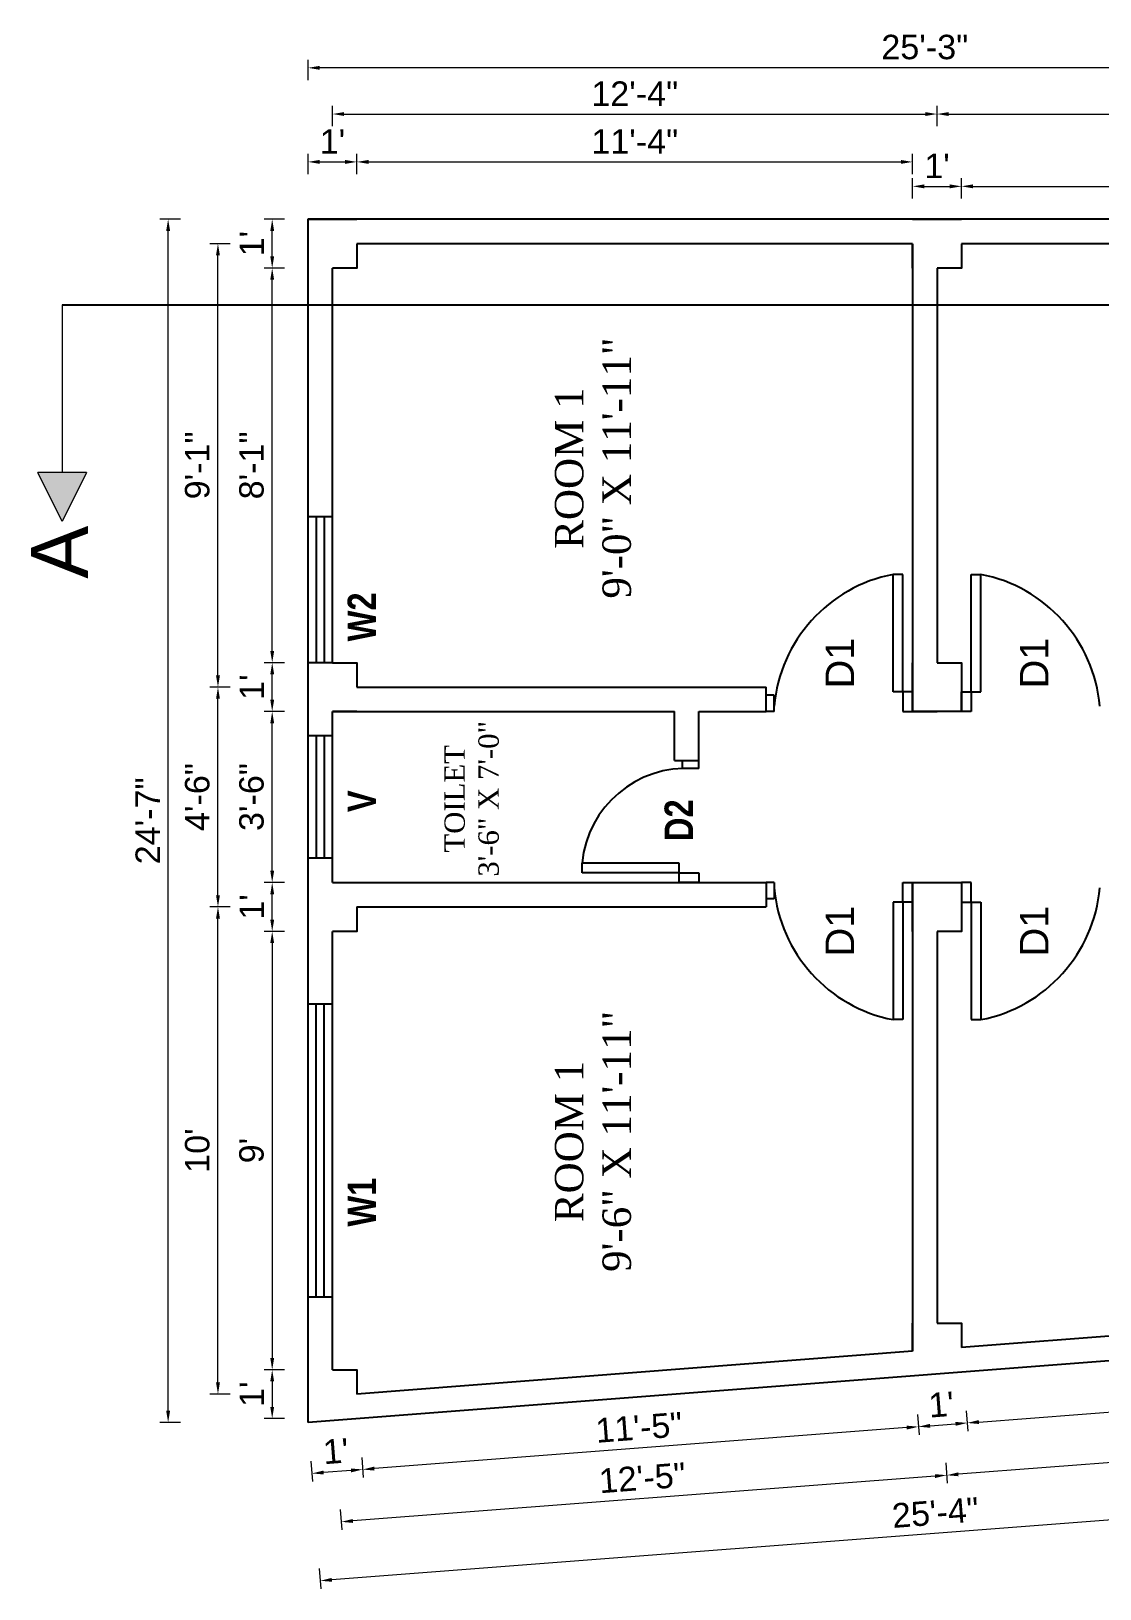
# Model space of a CAD drawing. Header units: inches. Extents: x 100101 to 119806, y -2288 to 8641.
# Drawn here: x 115078.4 to 115340.9, y 1453.4 to 1836 of the extents above; entities that cross this region are included whole.
import ezdxf

# ---------------------------------------------------------------- set-up
doc = ezdxf.new("R2010")
doc.units = ezdxf.units.IN
doc.header["$LTSCALE"] = 0.5
doc.header["$MEASUREMENT"] = 0
doc.header["$PDMODE"] = 66
doc.layers.add('DIMENSION', color=5, linetype='Continuous')
for name, color, linetype, lineweight in [('steps', 253, 'Continuous', 20), ('Toilet', 7, 'Continuous', 25), ('truss', 1, 'Continuous', 25)]:
    doc.layers.add(name, color=color, linetype=linetype, lineweight=lineweight)
doc.styles.add('Lettring Text', font='arial.ttf')
doc.styles.get("Standard").update_dxf_attribs({"font": 'arial.ttf'})
doc.dimstyles.new('Copy of Standard', dxfattribs={"dimtxt": 6, "dimasz": 2.875, "dimexe": 2, "dimexo": 4, "dimgap": 2, "dimtad": 1, "dimdec": 0, "dimrnd": 1, "dimzin": 0, "dimdsep": 46, "dimlunit": 4, "dimtxsty": 'Lettring Text', "dimcen": 0.1, "dimclrd": 7, "dimclre": 7, "dimclrt": 7, "dimazin": 0, "dimtfac": 0.645, "dimtdec": 0, "dimtmove": 1, "dimatfit": 0, "dimfxl": 3, "dimfxlon": 1, "dimtfillclr": 256, "dimtolj": 1, "dimtzin": 0, "dimlwd": -1, "dimlwe": -1, "dimarcsym": 2})

# ---------------------------------------------------------------- blocks, each defined once
blk = doc.blocks.new('*D948')
at = {"layer": 'Defpoints', "color": 0, "transparency": 16777216}
for p in [(115152.37, 1614.86), (115137.57, 1507.2), (115152.37, 1507.2)]:
    blk.add_point(p, dxfattribs=at)
at = {"layer": 'steps', "color": 7, "transparency": 16777216}
for p, q in [((115140.57, 1614.86), (115135.57, 1614.86)), ((115137.57, 1611.99), (115137.57, 1510.07)), ((115140.57, 1507.2), (115135.57, 1507.2))]:
    blk.add_line(p, q, dxfattribs=at)
for points in [[(115137.1, 1611.99), (115138.05, 1611.99), (115137.57, 1614.86)], [(115137.1, 1510.07), (115138.05, 1510.07), (115137.57, 1507.2)]]:
    blk.add_solid(points, dxfattribs=at)
at = {"layer": 'steps', "color": 7, "transparency": 16777216, "insert": (115132.51, 1561.03), "char_height": 6, "attachment_point": 5, "rotation": 90, "style": 'Lettring Text'}
blk.add_mtext("\\A1;9'", dxfattribs=at)
blk = doc.blocks.new('*D958')
at = {"layer": 'Defpoints', "color": 0, "transparency": 16777216}
for p in [(115152.37, 1507.2), (115137.57, 1495.2), (115146.37, 1495.2)]:
    blk.add_point(p, dxfattribs=at)
at = {"layer": 'steps', "color": 7, "transparency": 16777216}
for p, q in [((115140.57, 1507.2), (115135.57, 1507.2)), ((115137.57, 1504.32), (115137.57, 1498.07)), ((115140.57, 1495.2), (115135.57, 1495.2))]:
    blk.add_line(p, q, dxfattribs=at)
for points in [[(115137.1, 1504.32), (115138.05, 1504.32), (115137.57, 1507.2)], [(115137.1, 1498.07), (115138.05, 1498.07), (115137.57, 1495.2)]]:
    blk.add_solid(points, dxfattribs=at)
at = {"layer": 'steps', "color": 7, "transparency": 16777216, "insert": (115132.56, 1501.2), "char_height": 6, "attachment_point": 5, "rotation": 90, "style": 'Lettring Text'}
blk.add_mtext("\\A1;1'", dxfattribs=at)
blk = doc.blocks.new('*D959')
at = {"layer": 'Defpoints', "color": 0, "transparency": 16777216}
for p in [(115137.57, 1668.86), (115152.37, 1668.86), (115152.37, 1626.86)]:
    blk.add_point(p, dxfattribs=at)
at = {"layer": 'steps', "color": 7, "transparency": 16777216}
for p, q in [((115140.57, 1668.86), (115135.57, 1668.86)), ((115137.57, 1629.74), (115137.57, 1665.99)), ((115140.57, 1626.86), (115135.57, 1626.86))]:
    blk.add_line(p, q, dxfattribs=at)
for points in [[(115137.1, 1665.99), (115138.05, 1665.99), (115137.57, 1668.86)], [(115137.1, 1629.74), (115138.05, 1629.74), (115137.57, 1626.86)]]:
    blk.add_solid(points, dxfattribs=at)
at = {"layer": 'steps', "color": 7, "transparency": 16777216, "insert": (115132.51, 1647.86), "char_height": 6, "attachment_point": 5, "rotation": 90, "style": 'Lettring Text'}
blk.add_mtext('\\A1;3\'-6"', dxfattribs=at)
blk = doc.blocks.new('*D960')
at = {"layer": 'Defpoints', "color": 0, "transparency": 16777216}
for p in [(115137.57, 1680.86), (115152.37, 1680.86), (115152.37, 1668.86)]:
    blk.add_point(p, dxfattribs=at)
at = {"layer": 'steps', "color": 7, "transparency": 16777216}
for p, q in [((115140.57, 1680.86), (115135.57, 1680.86)), ((115137.57, 1671.74), (115137.57, 1677.99)), ((115140.57, 1668.86), (115135.57, 1668.86))]:
    blk.add_line(p, q, dxfattribs=at)
for points in [[(115137.1, 1677.99), (115138.05, 1677.99), (115137.57, 1680.86)], [(115137.1, 1671.74), (115138.05, 1671.74), (115137.57, 1668.86)]]:
    blk.add_solid(points, dxfattribs=at)
at = {"layer": 'steps', "color": 7, "transparency": 16777216, "insert": (115132.56, 1674.86), "char_height": 6, "attachment_point": 5, "rotation": 90, "style": 'Lettring Text'}
blk.add_mtext("\\A1;1'", dxfattribs=at)
blk = doc.blocks.new('*D961')
at = {"layer": 'Defpoints', "color": 0, "transparency": 16777216}
for p in [(115137.57, 1777.77), (115152.37, 1777.77), (115152.37, 1680.86)]:
    blk.add_point(p, dxfattribs=at)
at = {"layer": 'steps', "color": 7, "transparency": 16777216}
for p, q in [((115140.57, 1777.77), (115135.57, 1777.77)), ((115137.57, 1683.74), (115137.57, 1774.89)), ((115140.57, 1680.86), (115135.57, 1680.86))]:
    blk.add_line(p, q, dxfattribs=at)
for points in [[(115137.1, 1774.89), (115138.05, 1774.89), (115137.57, 1777.77)], [(115137.1, 1683.74), (115138.05, 1683.74), (115137.57, 1680.86)]]:
    blk.add_solid(points, dxfattribs=at)
at = {"layer": 'steps', "color": 7, "transparency": 16777216, "insert": (115132.51, 1729.32), "char_height": 6, "attachment_point": 5, "rotation": 90, "style": 'Lettring Text'}
blk.add_mtext('\\A1;8\'-1"', dxfattribs=at)
blk = doc.blocks.new('*D962')
at = {"layer": 'Defpoints', "color": 0, "transparency": 16777216}
for p in [(115137.57, 1789.77), (115146.37, 1789.77), (115152.37, 1777.77)]:
    blk.add_point(p, dxfattribs=at)
at = {"layer": 'steps', "color": 7, "transparency": 16777216}
for p, q in [((115140.57, 1789.77), (115135.57, 1789.77)), ((115137.57, 1780.64), (115137.57, 1786.89)), ((115140.57, 1777.77), (115135.57, 1777.77))]:
    blk.add_line(p, q, dxfattribs=at)
for points in [[(115137.1, 1786.89), (115138.05, 1786.89), (115137.57, 1789.77)], [(115137.1, 1780.64), (115138.05, 1780.64), (115137.57, 1777.77)]]:
    blk.add_solid(points, dxfattribs=at)
at = {"layer": 'steps', "color": 7, "transparency": 16777216, "insert": (115132.56, 1783.77), "char_height": 6, "attachment_point": 5, "rotation": 90, "style": 'Lettring Text'}
blk.add_mtext("\\A1;1'", dxfattribs=at)
blk = doc.blocks.new('*D963')
at = {"layer": 'Defpoints', "color": 0, "transparency": 16777216}
for p in [(115137.57, 1626.86), (115152.37, 1626.86), (115152.37, 1614.86)]:
    blk.add_point(p, dxfattribs=at)
at = {"layer": 'steps', "color": 7, "transparency": 16777216}
for p, q in [((115140.57, 1626.86), (115135.57, 1626.86)), ((115137.57, 1617.74), (115137.57, 1623.99)), ((115140.57, 1614.86), (115135.57, 1614.86))]:
    blk.add_line(p, q, dxfattribs=at)
for points in [[(115137.1, 1623.99), (115138.05, 1623.99), (115137.57, 1626.86)], [(115137.1, 1617.74), (115138.05, 1617.74), (115137.57, 1614.86)]]:
    blk.add_solid(points, dxfattribs=at)
at = {"layer": 'steps', "color": 7, "transparency": 16777216, "insert": (115132.56, 1620.86), "char_height": 6, "attachment_point": 5, "rotation": 90, "style": 'Lettring Text'}
blk.add_mtext("\\A1;1'", dxfattribs=at)
blk = doc.blocks.new('*D949')
at = {"layer": 'Defpoints', "color": 0, "transparency": 16777216}
for p in [(115124.25, 1620.86), (115137.57, 1620.86), (115137.57, 1501.2)]:
    blk.add_point(p, dxfattribs=at)
at = {"layer": 'steps', "color": 7, "transparency": 16777216}
for p, q in [((115127.25, 1620.86), (115122.25, 1620.86)), ((115124.25, 1504.07), (115124.25, 1617.99)), ((115127.25, 1501.2), (115122.25, 1501.2))]:
    blk.add_line(p, q, dxfattribs=at)
for points in [[(115123.77, 1617.99), (115124.73, 1617.99), (115124.25, 1620.86)], [(115123.77, 1504.07), (115124.73, 1504.07), (115124.25, 1501.2)]]:
    blk.add_solid(points, dxfattribs=at)
at = {"layer": 'steps', "color": 7, "transparency": 16777216, "insert": (115119.18, 1561.03), "char_height": 6, "attachment_point": 5, "rotation": 90, "style": 'Lettring Text'}
blk.add_mtext("\\A1;10'", dxfattribs=at)
blk = doc.blocks.new('*D950')
at = {"layer": 'Defpoints', "color": 0, "transparency": 16777216}
for p in [(115124.25, 1674.86), (115137.57, 1674.86), (115137.57, 1620.86)]:
    blk.add_point(p, dxfattribs=at)
at = {"layer": 'steps', "color": 7, "transparency": 16777216}
for p, q in [((115127.25, 1674.86), (115122.25, 1674.86)), ((115124.25, 1623.74), (115124.25, 1671.99)), ((115127.25, 1620.86), (115122.25, 1620.86))]:
    blk.add_line(p, q, dxfattribs=at)
for points in [[(115123.77, 1671.99), (115124.73, 1671.99), (115124.25, 1674.86)], [(115123.77, 1623.74), (115124.73, 1623.74), (115124.25, 1620.86)]]:
    blk.add_solid(points, dxfattribs=at)
at = {"layer": 'steps', "color": 7, "transparency": 16777216, "insert": (115119.18, 1647.86), "char_height": 6, "attachment_point": 5, "rotation": 90, "style": 'Lettring Text'}
blk.add_mtext('\\A1;4\'-6"', dxfattribs=at)
blk = doc.blocks.new('*D964')
at = {"layer": 'Defpoints', "color": 0, "transparency": 16777216}
for p in [(115124.25, 1783.77), (115146.37, 1783.77), (115137.57, 1674.86)]:
    blk.add_point(p, dxfattribs=at)
at = {"layer": 'steps', "color": 7, "transparency": 16777216}
for p, q in [((115127.25, 1783.77), (115122.25, 1783.77)), ((115124.25, 1677.74), (115124.25, 1780.89)), ((115127.25, 1674.86), (115122.25, 1674.86))]:
    blk.add_line(p, q, dxfattribs=at)
for points in [[(115123.77, 1780.89), (115124.73, 1780.89), (115124.25, 1783.77)], [(115123.77, 1677.74), (115124.73, 1677.74), (115124.25, 1674.86)]]:
    blk.add_solid(points, dxfattribs=at)
at = {"layer": 'steps', "color": 7, "transparency": 16777216, "insert": (115119.18, 1729.32), "char_height": 6, "attachment_point": 5, "rotation": 90, "style": 'Lettring Text'}
blk.add_mtext('\\A1;9\'-1"', dxfattribs=at)
blk = doc.blocks.new('*D965')
at = {"layer": 'Defpoints', "color": 0, "transparency": 16777216}
for p in [(115112.01, 1789.77), (115146.37, 1789.77), (115146.37, 1494.28)]:
    blk.add_point(p, dxfattribs=at)
at = {"layer": 'steps', "color": 7, "transparency": 16777216}
for p, q in [((115115.01, 1789.77), (115110.01, 1789.77)), ((115112.01, 1497.15), (115112.01, 1786.89)), ((115115.01, 1494.28), (115110.01, 1494.28))]:
    blk.add_line(p, q, dxfattribs=at)
for points in [[(115111.53, 1786.89), (115112.49, 1786.89), (115112.01, 1789.77)], [(115111.53, 1497.15), (115112.49, 1497.15), (115112.01, 1494.28)]]:
    blk.add_solid(points, dxfattribs=at)
at = {"layer": 'steps', "color": 7, "transparency": 16777216, "insert": (115106.99, 1642.02), "char_height": 6, "attachment_point": 5, "rotation": 90, "style": 'Lettring Text'}
blk.add_mtext('\\A1;24\'-7"', dxfattribs=at)
blk = doc.blocks.new('*D966')
at = {"layer": 'Defpoints', "color": 0, "transparency": 16777216}
for p in [(115158.37, 1803.85), (115146.37, 1789.77), (115158.37, 1789.77)]:
    blk.add_point(p, dxfattribs=at)
at = {"layer": 'steps', "color": 7, "transparency": 16777216}
for p, q in [((115146.37, 1800.85), (115146.37, 1805.85)), ((115158.37, 1800.85), (115158.37, 1805.85)), ((115149.24, 1803.85), (115155.49, 1803.85))]:
    blk.add_line(p, q, dxfattribs=at)
for points in [[(115149.24, 1804.33), (115149.24, 1803.37), (115146.37, 1803.85)], [(115155.49, 1804.33), (115155.49, 1803.37), (115158.37, 1803.85)]]:
    blk.add_solid(points, dxfattribs=at)
at = {"layer": 'steps', "color": 7, "transparency": 16777216, "insert": (115152.37, 1808.86), "char_height": 6, "attachment_point": 5, "style": 'Lettring Text'}
blk.add_mtext("\\A1;1'", dxfattribs=at)
blk = doc.blocks.new('*D967')
at = {"layer": 'Defpoints', "color": 0, "transparency": 16777216}
for p in [(115294.87, 1803.85), (115158.37, 1789.77), (115294.87, 1783.77)]:
    blk.add_point(p, dxfattribs=at)
at = {"layer": 'steps', "color": 7, "transparency": 16777216}
for p, q in [((115158.37, 1800.85), (115158.37, 1805.85)), ((115294.87, 1800.85), (115294.87, 1805.85)), ((115161.24, 1803.85), (115291.99, 1803.85))]:
    blk.add_line(p, q, dxfattribs=at)
for points in [[(115161.24, 1804.33), (115161.24, 1803.37), (115158.37, 1803.85)], [(115291.99, 1804.33), (115291.99, 1803.37), (115294.87, 1803.85)]]:
    blk.add_solid(points, dxfattribs=at)
at = {"layer": 'steps', "color": 7, "transparency": 16777216, "insert": (115226.62, 1808.86), "char_height": 6, "attachment_point": 5, "style": 'Lettring Text'}
blk.add_mtext('\\A1;11\'-4"', dxfattribs=at)
blk = doc.blocks.new('*D968')
at = {"layer": 'Defpoints', "color": 0, "transparency": 16777216}
for p in [(115306.87, 1797.85), (115294.87, 1783.77), (115306.87, 1783.77)]:
    blk.add_point(p, dxfattribs=at)
at = {"layer": 'steps', "color": 7, "transparency": 16777216}
for p, q in [((115294.87, 1794.85), (115294.87, 1799.85)), ((115306.87, 1794.85), (115306.87, 1799.85)), ((115297.74, 1797.85), (115303.99, 1797.85))]:
    blk.add_line(p, q, dxfattribs=at)
for points in [[(115297.74, 1798.33), (115297.74, 1797.37), (115294.87, 1797.85)], [(115303.99, 1798.33), (115303.99, 1797.37), (115306.87, 1797.85)]]:
    blk.add_solid(points, dxfattribs=at)
at = {"layer": 'steps', "color": 7, "transparency": 16777216, "insert": (115300.87, 1802.86), "char_height": 6, "attachment_point": 5, "style": 'Lettring Text'}
blk.add_mtext("\\A1;1'", dxfattribs=at)
blk = doc.blocks.new('*D969')
at = {"layer": 'Defpoints', "color": 0, "transparency": 16777216}
for p in [(115437.37, 1797.85), (115306.87, 1783.77), (115437.37, 1777.77)]:
    blk.add_point(p, dxfattribs=at)
at = {"layer": 'steps', "color": 7, "transparency": 16777216}
for p, q in [((115306.87, 1794.85), (115306.87, 1799.85)), ((115437.37, 1794.85), (115437.37, 1799.85)), ((115309.74, 1797.85), (115434.49, 1797.85))]:
    blk.add_line(p, q, dxfattribs=at)
for points in [[(115309.74, 1798.33), (115309.74, 1797.37), (115306.87, 1797.85)], [(115434.49, 1798.33), (115434.49, 1797.37), (115437.37, 1797.85)]]:
    blk.add_solid(points, dxfattribs=at)
at = {"layer": 'steps', "color": 7, "transparency": 16777216, "insert": (115372.12, 1802.91), "char_height": 6, "attachment_point": 5, "style": 'Lettring Text'}
blk.add_mtext('\\A1;10\'-10"', dxfattribs=at)
blk = doc.blocks.new('*D951')
at = {"layer": 'Defpoints', "color": 0, "transparency": 16777216}
for p in [(115300.87, 1815.61), (115152.37, 1803.85), (115300.87, 1803.85)]:
    blk.add_point(p, dxfattribs=at)
at = {"layer": 'steps', "color": 7, "transparency": 16777216}
for p, q in [((115152.37, 1812.61), (115152.37, 1817.61)), ((115300.87, 1812.61), (115300.87, 1817.61)), ((115155.24, 1815.61), (115297.99, 1815.61))]:
    blk.add_line(p, q, dxfattribs=at)
for points in [[(115155.24, 1816.09), (115155.24, 1815.13), (115152.37, 1815.61)], [(115297.99, 1816.09), (115297.99, 1815.13), (115300.87, 1815.61)]]:
    blk.add_solid(points, dxfattribs=at)
at = {"layer": 'steps', "color": 7, "transparency": 16777216, "insert": (115226.62, 1820.62), "char_height": 6, "attachment_point": 5, "style": 'Lettring Text'}
blk.add_mtext('\\A1;12\'-4"', dxfattribs=at)
blk = doc.blocks.new('*D952')
at = {"layer": 'Defpoints', "color": 0, "transparency": 16777216}
for p in [(115443.37, 1815.61), (115300.87, 1803.85), (115443.37, 1803.85)]:
    blk.add_point(p, dxfattribs=at)
at = {"layer": 'steps', "color": 7, "transparency": 16777216}
for p, q in [((115300.87, 1812.61), (115300.87, 1817.61)), ((115443.37, 1812.61), (115443.37, 1817.61)), ((115303.74, 1815.61), (115440.49, 1815.61))]:
    blk.add_line(p, q, dxfattribs=at)
for points in [[(115303.74, 1816.09), (115303.74, 1815.13), (115300.87, 1815.61)], [(115440.49, 1816.09), (115440.49, 1815.13), (115443.37, 1815.61)]]:
    blk.add_solid(points, dxfattribs=at)
at = {"layer": 'steps', "color": 7, "transparency": 16777216, "insert": (115372.12, 1820.68), "char_height": 6, "attachment_point": 5, "style": 'Lettring Text'}
blk.add_mtext('\\A1;11\'-10"', dxfattribs=at)
blk = doc.blocks.new('*D971')
at = {"layer": 'Defpoints', "color": 0, "transparency": 16777216}
for p in [(115146.37, 1826.96), (115146.37, 1789.77), (115449.37, 1789.77)]:
    blk.add_point(p, dxfattribs=at)
at = {"layer": 'steps', "color": 7, "transparency": 16777216}
for p, q in [((115146.37, 1823.96), (115146.37, 1828.96)), ((115449.37, 1823.96), (115449.37, 1828.96)), ((115446.49, 1826.96), (115149.24, 1826.96))]:
    blk.add_line(p, q, dxfattribs=at)
for points in [[(115149.24, 1827.44), (115149.24, 1826.48), (115146.37, 1826.96)], [(115446.49, 1827.44), (115446.49, 1826.48), (115449.37, 1826.96)]]:
    blk.add_solid(points, dxfattribs=at)
at = {"layer": 'steps', "color": 7, "transparency": 16777216, "insert": (115297.87, 1832.03), "char_height": 6, "attachment_point": 5, "style": 'Lettring Text'}
blk.add_mtext('\\A1;25\'-3"', dxfattribs=at)
blk = doc.blocks.new('*D980')
at = {"layer": 'Defpoints', "color": 0, "transparency": 16777216}
for p in [(115294.87, 1511.73), (115158.37, 1501.22), (115159.79, 1482.7)]:
    blk.add_point(p, dxfattribs=at)
at = {"layer": 'steps', "color": 7, "transparency": 16777216}
for p, q in [((115296.06, 1496.2), (115296.45, 1491.22)), ((115293.43, 1492.99), (115162.66, 1482.92)), ((115159.56, 1485.69), (115159.95, 1480.71))]:
    blk.add_line(p, q, dxfattribs=at)
for points in [[(115293.39, 1493.47), (115293.46, 1492.51), (115296.29, 1493.21)], [(115162.62, 1483.4), (115162.7, 1482.44), (115159.79, 1482.7)]]:
    blk.add_solid(points, dxfattribs=at)
at = {"layer": 'steps', "color": 7, "transparency": 16777216, "insert": (115227.65, 1493.01), "char_height": 6, "attachment_point": 5, "rotation": 4.4035, "style": 'Lettring Text'}
blk.add_mtext('\\A1;11\'-5"', dxfattribs=at)
blk = doc.blocks.new('*D981')
at = {"layer": 'Defpoints', "color": 0, "transparency": 16777216}
for p in [(115158.37, 1501.22), (115146.37, 1494.28), (115147.33, 1481.74)]:
    blk.add_point(p, dxfattribs=at)
at = {"layer": 'steps', "color": 7, "transparency": 16777216}
for p, q in [((115147.1, 1484.73), (115147.49, 1479.75)), ((115159.56, 1485.69), (115159.95, 1480.71)), ((115156.93, 1482.48), (115150.2, 1481.96))]:
    blk.add_line(p, q, dxfattribs=at)
for points in [[(115150.16, 1482.44), (115150.24, 1481.48), (115147.33, 1481.74)], [(115156.89, 1482.96), (115156.96, 1482), (115159.79, 1482.7)]]:
    blk.add_solid(points, dxfattribs=at)
at = {"layer": 'steps', "color": 7, "transparency": 16777216, "insert": (115153.18, 1487.22), "char_height": 6, "attachment_point": 5, "rotation": 4.4035, "style": 'Lettring Text'}
blk.add_mtext("\\A1;1'", dxfattribs=at)
blk = doc.blocks.new('*D982')
at = {"layer": 'Defpoints', "color": 0, "transparency": 16777216}
for p in [(115294.87, 1511.73), (115306.87, 1512.65), (115308.29, 1494.14)]:
    blk.add_point(p, dxfattribs=at)
at = {"layer": 'steps', "color": 7, "transparency": 16777216}
for p, q in [((115296.06, 1496.2), (115296.45, 1491.22)), ((115308.06, 1497.13), (115308.45, 1492.14)), ((115299.16, 1493.43), (115305.43, 1493.92))]:
    blk.add_line(p, q, dxfattribs=at)
for points in [[(115299.12, 1493.91), (115299.2, 1492.96), (115296.29, 1493.21)], [(115305.39, 1494.39), (115305.46, 1493.44), (115308.29, 1494.14)]]:
    blk.add_solid(points, dxfattribs=at)
at = {"layer": 'steps', "color": 7, "transparency": 16777216, "insert": (115301.91, 1498.67), "char_height": 6, "attachment_point": 5, "rotation": 4.4035, "style": 'Lettring Text'}
blk.add_mtext("\\A1;1'", dxfattribs=at)
blk = doc.blocks.new('*D983')
at = {"layer": 'Defpoints', "color": 0, "transparency": 16777216}
for p in [(115437.37, 1522.7), (115306.87, 1512.65), (115438.79, 1504.19)]:
    blk.add_point(p, dxfattribs=at)
at = {"layer": 'steps', "color": 7, "transparency": 16777216}
for p, q in [((115311.16, 1494.36), (115435.93, 1503.97)), ((115438.56, 1507.18), (115438.95, 1502.19)), ((115308.06, 1497.13), (115308.45, 1492.14))]:
    blk.add_line(p, q, dxfattribs=at)
for points in [[(115435.89, 1504.44), (115435.96, 1503.49), (115438.79, 1504.19)], [(115311.12, 1494.84), (115311.2, 1493.88), (115308.29, 1494.14)]]:
    blk.add_solid(points, dxfattribs=at)
at = {"layer": 'steps', "color": 7, "transparency": 16777216, "insert": (115373.15, 1504.21), "char_height": 6, "attachment_point": 5, "rotation": 4.4035, "style": 'Lettring Text'}
blk.add_mtext('\\A1;10\'-11"', dxfattribs=at)
blk = doc.blocks.new('*D956')
at = {"layer": 'Defpoints', "color": 0, "transparency": 16777216}
for p in [(115444.56, 1504.63), (115302.29, 1493.67), (115303.25, 1481.3)]:
    blk.add_point(p, dxfattribs=at)
at = {"layer": 'steps', "color": 7, "transparency": 16777216}
for p, q in [((115445.29, 1495.25), (115445.67, 1490.27)), ((115442.65, 1492.04), (115306.11, 1481.53)), ((115303.02, 1484.3), (115303.4, 1479.31))]:
    blk.add_line(p, q, dxfattribs=at)
for points in [[(115442.61, 1492.52), (115442.69, 1491.56), (115445.52, 1492.26)], [(115306.08, 1482), (115306.15, 1481.05), (115303.25, 1481.3)]]:
    blk.add_solid(points, dxfattribs=at)
at = {"layer": 'steps', "color": 7, "transparency": 16777216, "insert": (115374, 1491.78), "char_height": 6, "attachment_point": 5, "rotation": 4.4035, "style": 'Lettring Text'}
blk.add_mtext('\\A1;11\'-11"', dxfattribs=at)
blk = doc.blocks.new('*D957')
at = {"layer": 'Defpoints', "color": 0, "transparency": 16777216}
for p in [(115302.29, 1493.67), (115153.56, 1482.22), (115154.52, 1469.85)]:
    blk.add_point(p, dxfattribs=at)
at = {"layer": 'steps', "color": 7, "transparency": 16777216}
for p, q in [((115300.38, 1481.08), (115157.38, 1470.07)), ((115303.02, 1484.3), (115303.4, 1479.31)), ((115154.29, 1472.84), (115154.67, 1467.86))]:
    blk.add_line(p, q, dxfattribs=at)
for points in [[(115300.34, 1481.56), (115300.42, 1480.61), (115303.25, 1481.3)], [(115157.35, 1470.55), (115157.42, 1469.59), (115154.52, 1469.85)]]:
    blk.add_solid(points, dxfattribs=at)
at = {"layer": 'steps', "color": 7, "transparency": 16777216, "insert": (115228.49, 1480.63), "char_height": 6, "attachment_point": 5, "rotation": 4.4035, "style": 'Lettring Text'}
blk.add_mtext('\\A1;12\'-5"', dxfattribs=at)
blk = doc.blocks.new('*D985')
at = {"layer": 'Defpoints', "color": 0, "transparency": 16777216}
for p in [(115449.37, 1517.61), (115146.37, 1494.28), (115149.36, 1455.38)]:
    blk.add_point(p, dxfattribs=at)
at = {"layer": 'steps', "color": 7, "transparency": 16777216}
for p, q in [((115452.13, 1481.71), (115452.52, 1476.72)), ((115449.5, 1478.5), (115152.23, 1455.61)), ((115149.13, 1458.38), (115149.52, 1453.39))]:
    blk.add_line(p, q, dxfattribs=at)
for points in [[(115449.46, 1478.97), (115449.53, 1478.02), (115452.36, 1478.72)], [(115152.19, 1456.08), (115152.27, 1455.13), (115149.36, 1455.38)]]:
    blk.add_solid(points, dxfattribs=at)
at = {"layer": 'steps', "color": 7, "transparency": 16777216, "insert": (115300.47, 1472.1), "char_height": 6, "attachment_point": 5, "rotation": 4.4035, "style": 'Lettring Text'}
blk.add_mtext('\\A1;25\'-4"', dxfattribs=at)

msp = doc.modelspace()

# ---------------------------------------------------------------- hatches: boundary and pattern name
at = {"linetype": 'ByBlock', "lineweight": 5}
msp.add_hatch(color=7, dxfattribs=at).paths.add_polyline_path([(115085.98, 1715.57), (115091.98, 1727.57), (115079.98, 1727.57)])

# ---------------------------------------------------------------- linework, layer by layer
at = {"color": 7, "linetype": 'ByBlock', "lineweight": 5}
for p, q in [((115085.98, 1768.74), (115085.98, 1727.57)), ((115091.98, 1727.57), (115079.98, 1727.57)), ((115085.98, 1715.57), (115079.98, 1727.57)), ((115091.98, 1727.57), (115085.98, 1715.57))]:
    msp.add_line(p, q, dxfattribs=at)
at = {"layer": 'DIMENSION', "ltscale": 7}
for p, q in [((115290.07, 1673.66), (115290.07, 1702.54)), ((115292.47, 1702.54), (115290.07, 1702.54)), ((115292.47, 1673.66), (115292.47, 1702.54)), ((115309.27, 1673.66), (115309.27, 1702.54)), ((115309.27, 1702.54), (115311.67, 1702.54)), ((115311.67, 1673.66), (115311.67, 1702.54)), ((115258.87, 1668.86), (115258.87, 1672.86)), ((115260.87, 1672.86), (115258.87, 1672.86)), ((115260.87, 1668.86), (115260.87, 1672.86)), ((115292.47, 1673.66), (115290.07, 1673.66)), ((115294.87, 1673.66), (115292.47, 1673.66)), ((115292.47, 1673.66), (115292.47, 1668.86)), ((115294.87, 1668.86), (115294.87, 1673.66)), ((115306.87, 1673.66), (115309.27, 1673.66)), ((115306.87, 1668.86), (115306.87, 1673.66)), ((115309.27, 1673.66), (115309.27, 1668.86)), ((115309.27, 1673.66), (115311.67, 1673.66)), ((115260.87, 1668.86), (115258.87, 1668.86)), ((115292.47, 1668.86), (115294.87, 1668.86)), ((115309.27, 1668.86), (115306.87, 1668.86)), ((115238.37, 1654.86), (115238.37, 1656.86)), ((115242.37, 1654.86), (115242.37, 1656.86)), ((115242.37, 1654.86), (115238.37, 1654.86)), ((115237.57, 1631.66), (115213.69, 1631.66)), ((115213.69, 1629.26), (115213.69, 1631.66)), ((115237.57, 1629.26), (115237.57, 1631.66)), ((115237.57, 1629.26), (115213.69, 1629.26)), ((115237.57, 1626.86), (115237.57, 1629.26)), ((115237.57, 1629.26), (115242.37, 1629.26)), ((115242.37, 1626.86), (115237.57, 1626.86)), ((115242.37, 1629.26), (115242.37, 1626.86)), ((115258.87, 1626.86), (115258.87, 1622.86)), ((115260.87, 1626.86), (115258.87, 1626.86)), ((115260.87, 1626.86), (115260.87, 1622.86)), ((115292.47, 1622.06), (115292.47, 1626.86)), ((115292.47, 1626.86), (115294.87, 1626.86)), ((115294.87, 1626.86), (115294.87, 1622.06)), ((115309.27, 1626.86), (115306.87, 1626.86)), ((115306.87, 1626.86), (115306.87, 1622.06)), ((115309.27, 1622.06), (115309.27, 1626.86)), ((115260.87, 1622.86), (115258.87, 1622.86)), ((115290.07, 1622.06), (115290.07, 1593.19)), ((115292.47, 1622.06), (115290.07, 1622.06)), ((115292.47, 1622.06), (115292.47, 1593.19)), ((115294.87, 1622.06), (115292.47, 1622.06)), ((115306.87, 1622.06), (115309.27, 1622.06)), ((115309.27, 1622.06), (115309.27, 1593.19)), ((115309.27, 1622.06), (115311.67, 1622.06)), ((115311.67, 1622.06), (115311.67, 1593.19)), ((115292.47, 1593.19), (115290.07, 1593.19)), ((115309.27, 1593.19), (115311.67, 1593.19))]:
    msp.add_line(p, q, dxfattribs=at)
for centre, radius, start, end in [((115296.96, 1666.97), 36.23, 100.9657, 174.9754), ((115304.78, 1666.97), 36.23, 5.0246, 79.0343), ((115239.3, 1629.2), 25.72, 86.0106, 174.5071), ((115296.96, 1628.76), 36.23, 185.0246, 259.0343), ((115304.78, 1628.76), 36.23, 280.9657, 354.9754)]:
    msp.add_arc(centre, radius, start, end, dxfattribs=at)
at = {"layer": 'Toilet'}
for p, q in [((115146.37, 1494.28), (115146.37, 1789.77)), ((115449.37, 1789.77), (115146.37, 1789.77)), ((115294.87, 1783.77), (115158.37, 1783.77)), ((115294.87, 1783.77), (115294.87, 1668.86)), ((115437.37, 1783.77), (115306.87, 1783.77)), ((115152.37, 1680.86), (115152.37, 1777.77)), ((115300.87, 1777.77), (115300.87, 1680.86)), ((115085.98, 1768.74), (115505.46, 1768.74)), ((115152.37, 1716.67), (115146.37, 1716.67)), ((115148.37, 1716.67), (115148.37, 1680.86)), ((115150.37, 1716.67), (115150.37, 1680.86)), ((115152.37, 1680.86), (115146.37, 1680.86)), ((115158.37, 1674.86), (115258.87, 1674.86)), ((115258.87, 1668.86), (115258.87, 1674.86)), ((115152.37, 1626.86), (115152.37, 1668.86)), ((115152.37, 1668.86), (115236.37, 1668.86)), ((115236.37, 1656.86), (115236.37, 1668.86)), ((115242.37, 1656.86), (115242.37, 1668.86)), ((115242.37, 1668.86), (115258.87, 1668.86)), ((115294.87, 1668.86), (115300.87, 1668.86)), ((115152.37, 1662.86), (115146.37, 1662.86)), ((115148.37, 1662.86), (115148.37, 1632.86)), ((115150.37, 1662.86), (115150.37, 1632.86)), ((115236.37, 1656.86), (115242.37, 1656.86)), ((115152.37, 1632.86), (115146.37, 1632.86)), ((115152.37, 1626.86), (115258.87, 1626.86)), ((115238.37, 1626.86), (115242.37, 1626.86)), ((115258.87, 1626.86), (115258.87, 1620.86)), ((115294.87, 1626.86), (115294.87, 1511.73)), ((115294.87, 1626.86), (115300.87, 1626.86)), ((115158.37, 1620.86), (115258.87, 1620.86)), ((115152.37, 1507.2), (115152.37, 1614.86)), ((115300.87, 1614.86), (115300.87, 1518.64)), ((115152.37, 1597.03), (115146.37, 1597.03)), ((115148.37, 1525.03), (115148.37, 1597.03)), ((115150.37, 1525.03), (115150.37, 1597.03)), ((115152.37, 1525.03), (115146.37, 1525.03)), ((115437.37, 1522.7), (115306.87, 1512.65)), ((115449.37, 1517.61), (115146.37, 1494.28)), ((115294.87, 1511.73), (115158.37, 1501.22))]:
    msp.add_line(p, q, dxfattribs=at)
for points in [[(115146.37, 1777.77), (115146.37, 1789.77), (115158.37, 1789.77)], [(115294.87, 1789.77), (115294.87, 1789.77), (115306.87, 1789.77)], [(115158.37, 1783.77), (115158.37, 1777.77), (115152.37, 1777.77)], [(115294.87, 1777.77), (115294.87, 1783.77)], [(115306.87, 1783.77), (115306.87, 1777.77), (115300.87, 1777.77)], [(115146.37, 1668.86), (115146.37, 1680.86)], [(115152.37, 1680.86), (115158.37, 1680.86), (115158.37, 1674.86)], [(115300.87, 1680.86), (115306.87, 1680.86), (115306.87, 1668.86), (115294.87, 1668.86), (115294.87, 1680.86)], [(115158.37, 1668.86), (115152.37, 1668.86)], [(115146.37, 1614.86), (115146.37, 1626.86)], [(115152.37, 1626.86), (115158.37, 1626.86)], [(115294.87, 1614.86), (115294.87, 1626.86), (115306.87, 1626.86), (115306.87, 1614.86), (115300.87, 1614.86)], [(115158.37, 1620.86), (115158.37, 1614.86), (115152.37, 1614.86)], [(115294.87, 1511.73), (115294.87, 1518.64)], [(115300.87, 1518.64), (115306.87, 1518.64), (115306.87, 1512.65)], [(115146.37, 1495.2), (115146.37, 1507.2)], [(115152.37, 1507.2), (115158.37, 1507.2), (115158.37, 1501.22)]]:
    msp.add_lwpolyline(points, dxfattribs=at)
at = {"layer": 'truss', "ltscale": 7}
for p, q in [((115294.87, 1668.86), (115294.87, 1672.86)), ((115306.87, 1668.86), (115306.87, 1672.86)), ((115242.37, 1626.86), (115238.37, 1626.86)), ((115242.37, 1629.26), (115242.37, 1626.86)), ((115294.87, 1626.86), (115294.87, 1622.86)), ((115306.87, 1626.86), (115306.87, 1622.86))]:
    msp.add_line(p, q, dxfattribs=at)

# ---------------------------------------------------------------- texts
at = {"color": 7, "linetype": 'ByBlock', "lineweight": 5, "insert": (115078.36, 1701.47), "char_height": 14, "width": 26.5803, "attachment_point": 1, "rotation": 90}
msp.add_mtext('A', dxfattribs=at)
at = {"layer": 'steps', "color": 7, "ltscale": 0.3, "rotation": 90}
for s, insert, char_height, width, attachment_point in [('{\\fTimes New Roman|b0|i0|c0|p18;ROOM 1\\P9\'-0" X 11\'-11"}', (115207.01, 1728.66), 7, 64.575, 2), ('{\\fTechnic|b1|i0|c2|p2;W2}', (115163.1, 1692.1), 7, 55.268, 8), ('{\\fTimes New Roman|b0|i0|c0|p18;TOILET\\P3\'-6" X 7\'-0"}', (115179.88, 1647.43), 5, 55.268, 2), ('{\\fTechnic|b1|i0|c2|p2;V}', (115163.1, 1646.83), 7, 55.268, 8), ('{\\fTechnic|b1|i0|c2|p2;D2}', (115233.95, 1642.17), 7, 55.268, 2), ('{\\fTimes New Roman|b0|i0|c0|p18;ROOM 1\\P9\'-6" X 11\'-11"}', (115207.01, 1563.29), 7, 65.2809, 2), ('{\\fTechnic|b1|i0|c2|p2;W1}', (115163.1, 1548.37), 7, 55.268, 8)]:
    msp.add_mtext(s, dxfattribs=dict(at, insert=insert, char_height=char_height, width=width, attachment_point=attachment_point))
at = {"layer": 'steps', "color": 7, "ltscale": 0.3, "char_height": 7, "rotation": 90}
for insert, attachment_point in [((115273.5, 1680.78), 2), ((115328.23, 1680.78), 8), ((115273.5, 1614.95), 2), ((115328.23, 1614.95), 8)]:
    msp.add_mtext_dynamic_manual_height_columns('{\\W1;D1}', width=18.6213, gutter_width=40, heights=[0], dxfattribs=dict(at, insert=insert, attachment_point=attachment_point))

# ---------------------------------------------------------------- dimensions: what is measured, and where the dimension line sits
at = {"layer": 'steps'}
for base, p1, p2, angle, picture, middle in [((115146.37, 1826.96), (115449.37, 1789.77), (115146.37, 1789.77), 180, '*D971', (115297.87, 1832.03)), ((115300.86750203, 1815.61182597), (115152.36750203, 1803.84584137), (115300.86750203, 1803.84584137), 180, '*D951', (115226.61750203, 1820.62410427)), ((115443.36750203, 1815.61182597), (115300.86750203, 1803.84584137), (115443.36750203, 1803.84584137), 180, '*D952', (115372.11750203, 1820.67526389)), ((115158.37, 1803.85), (115146.37, 1789.77), (115158.37, 1789.77), 180, '*D966', (115152.37, 1808.86)), ((115294.86750203, 1803.84584137), (115158.36750203, 1789.76767379), (115294.86750203, 1783.76767379), 180, '*D967', (115226.61750203, 1808.85811968)), ((115306.87, 1797.85), (115294.87, 1783.77), (115306.87, 1783.77), 180, '*D968', (115300.87, 1802.86)), ((115437.36750203, 1797.84584137), (115306.86750203, 1783.76767379), (115437.36750203, 1777.76767379), 180, '*D969', (115372.11750203, 1802.9092793)), ((115112.01, 1789.77), (115146.37, 1494.28), (115146.37, 1789.77), 90, '*D965', (115106.99, 1642.02)), ((115137.57, 1789.77), (115152.37, 1777.77), (115146.37, 1789.77), 90, '*D962', (115132.56, 1783.77)), ((115124.25, 1783.77), (115137.57, 1674.86), (115146.37, 1783.77), 90, '*D964', (115119.18, 1729.32)), ((115137.57, 1777.77), (115152.37, 1680.86), (115152.37, 1777.77), 90, '*D961', (115132.51, 1729.32)), ((115137.57, 1680.86), (115152.37, 1668.86), (115152.37, 1680.86), 90, '*D960', (115132.56, 1674.86)), ((115124.25, 1674.86), (115137.57, 1620.86), (115137.57, 1674.86), 90, '*D950', (115119.18, 1647.86)), ((115137.57, 1668.86), (115152.37, 1626.86), (115152.37, 1668.86), 90, '*D959', (115132.51, 1647.86)), ((115137.57, 1626.86), (115152.37, 1614.86), (115152.37, 1626.86), 90, '*D963', (115132.56, 1620.86)), ((115124.25, 1620.86), (115137.57, 1501.2), (115137.57, 1620.86), 90, '*D949', (115119.18, 1561.03)), ((115137.57, 1507.2), (115152.37, 1614.86), (115152.37, 1507.2), 90, '*D948', (115132.51, 1561.03)), ((115438.79, 1504.19), (115306.87, 1512.65), (115437.37, 1522.7), 4.4035, '*D983', (115373.15, 1504.21)), ((115308.29, 1494.14), (115294.87, 1511.73), (115306.87, 1512.65), 4.4035, '*D982', (115301.91, 1498.67)), ((115137.57, 1495.2), (115152.37, 1507.2), (115146.37, 1495.2), 90, '*D958', (115132.56, 1501.2)), ((115147.33, 1481.74), (115158.37, 1501.22), (115146.37, 1494.28), 4.4035, '*D981', (115153.18, 1487.22)), ((115154.52, 1469.85), (115302.29, 1493.67), (115153.56, 1482.22), 4.4035, '*D957', (115228.49, 1480.63))]:
    dim = msp.add_linear_dim(base=base, p1=p1, p2=p2, angle=angle, dimstyle='Copy of Standard', dxfattribs=at)
    dim.commit()
    dim.dimension.update_dxf_attribs({"geometry": picture, "text_midpoint": middle})
for p1, p2, distance, picture, middle in [((115449.37, 1517.61), (115146.37, 1494.28), 39.01, '*D985', (115300.47, 1472.1)), ((115294.87, 1511.73), (115158.37, 1501.22), 18.57, '*D980', (115227.65, 1493.01)), ((115444.56, 1504.63), (115302.29, 1493.67), 12.41, '*D956', (115374, 1491.78))]:
    dim = msp.add_aligned_dim(p1=p1, p2=p2, distance=distance, dimstyle='Copy of Standard', dxfattribs=at)
    dim.commit()
    dim.dimension.update_dxf_attribs({"geometry": picture, "text_midpoint": middle})

doc.saveas('drawing.dxf')
